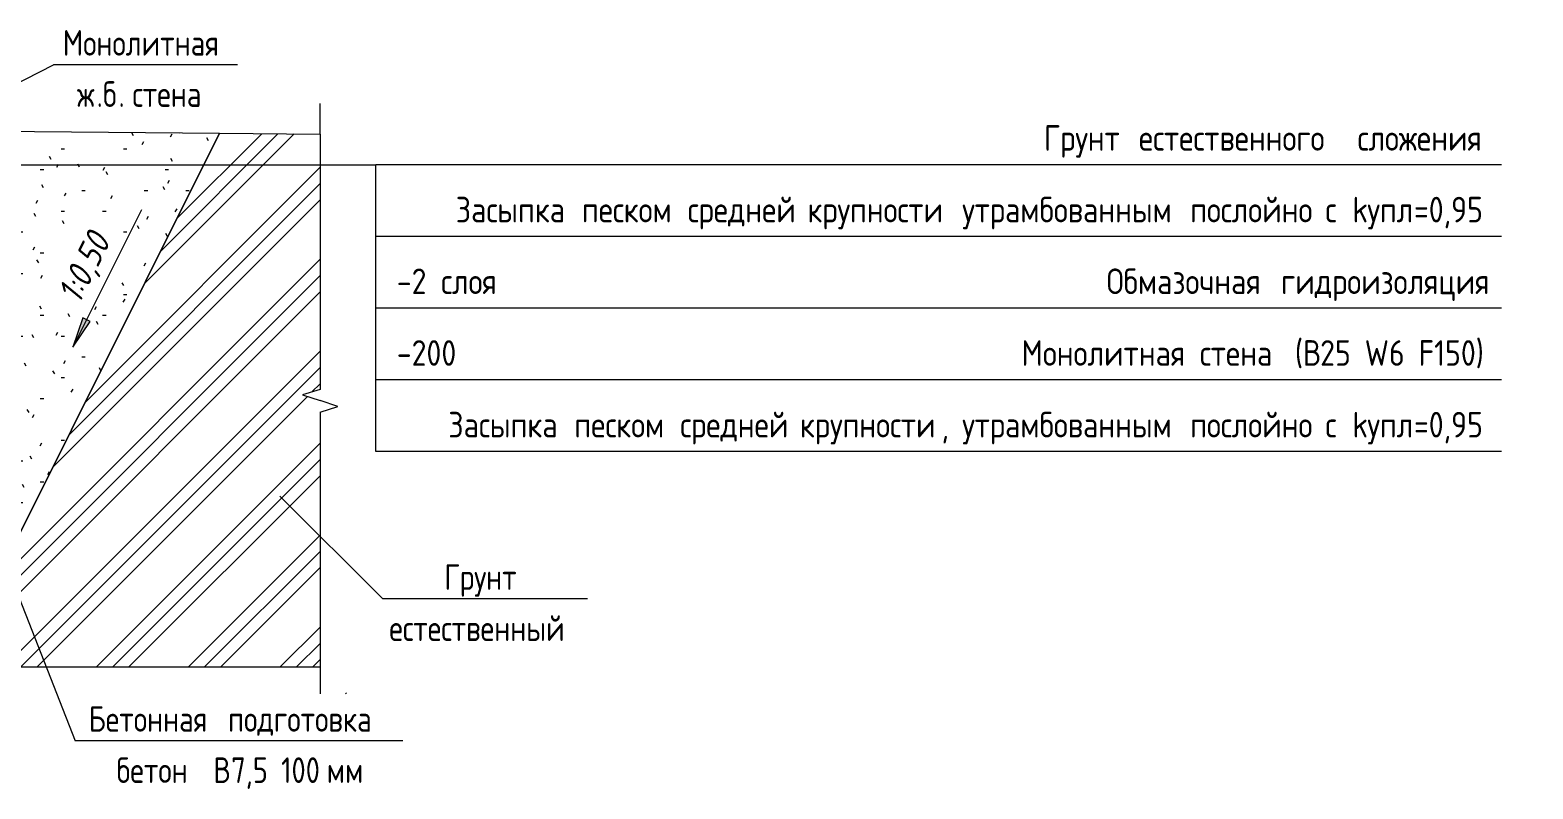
# Model space of a CAD drawing. Header units: millimetres. Extents: x -24808 to 10587, y -3433 to 75724.
# Drawn here: x 6916 to 10587, y -1993 to -141 of the extents above; entities that cross this region are included whole.
import ezdxf

# ---------------------------------------------------------------- set-up
doc = ezdxf.new("R2010")
doc.units = ezdxf.units.MM
for name, color, linetype, lineweight in [('AA_Linii', 7, 'Continuous', 9), ('AA_Oformlenie', 7, 'Continuous', 9), ('AA_Vinoska', 5, 'Continuous', 9), ('Gen_Dim', 7, 'Continuous', 9)]:
    doc.layers.add(name, color=color, linetype=linetype, lineweight=lineweight)
doc.styles.add('GOST Common', font='GOST_Common.ttf', dxfattribs={"width": 0.85, "height": 62.5})
doc.styles.add('ISOCPEUR_3', font='isocpeur.ttf', dxfattribs={"width": 0.85, "height": 62.5})
doc.styles.add('ISOCPEUR_I', font='isocpeui.ttf', dxfattribs={"width": 0.85, "height": 62.5})

# ---------------------------------------------------------------- blocks, each defined once
blk = doc.blocks.new('011_ЛинияОбрыва _ЭлУзла_Линия_ - Тип 1-3882921-Сечение 1')
at = {"layer": 'AA_Oformlenie'}
for p, q in [((-75025, -1695.3), (-73082.8, -1695.3)), ((-73027.2, -1695.3), (-71085.6, -1695.3))]:
    blk.add_line(p, q, dxfattribs=at)
blk = doc.blocks.new('011_ЛинияОбрыва _ЭлУзла_Линия_ - Тип 1-3882825-Сечение 1')
at = {"layer": 'AA_Oformlenie'}
for p, q in [((-71085.6, -394.9), (-71085.6, -1017.6)), ((-71085.6, -1073.3), (-71085.6, -1695.3))]:
    blk.add_line(p, q, dxfattribs=at)
blk = doc.blocks.new('010_Текст с выноской - Текст 2 строки-3854857-Сечение 1')
at = {"layer": 'AA_Vinoska'}
blk.add_line((-70883.7, -1875.5), (-71683.7, -1875.5), dxfattribs=at)
blk = doc.blocks.new('010_Текст с выноской - Текст 2 строки-3693603-Сечение 1')
at = {"layer": 'AA_Vinoska'}
blk.add_line((-71287.3, -225.2), (-71737.3, -225.2), dxfattribs=at)
blk = doc.blocks.new('010_Текст с выноской - Текст 2 строки-3854859-Сечение 1')
at = {"layer": 'AA_Vinoska'}
blk.add_line((-70432.4, -1529), (-70932.4, -1529), dxfattribs=at)
blk = doc.blocks.new('010_Флажок - Бок Стена вход-3883431-Сечение 1')
at = {"layer": 'AA_Vinoska'}
for p, q in [((-72575, -469.2), (-72466.7, -406.7)), ((-72575, -469.2), (-72466.7, -531.7)), ((-72575, -469.2), (-70950, -469.2)), ((-70950, -644.2), (-70950, -469.2)), ((-68200, -469.2), (-70950, -469.2)), ((-68200, -644.2), (-70950, -644.2)), ((-70950, -819.2), (-70950, -644.2)), ((-70950, -994.2), (-70950, -819.2)), ((-68200, -819.2), (-70950, -819.2)), ((-70950, -1169.2), (-70950, -994.2)), ((-68200, -994.2), (-70950, -994.2)), ((-68200, -1169.2), (-70950, -1169.2))]:
    blk.add_line(p, q, dxfattribs=at)

msp = doc.modelspace()

# ---------------------------------------------------------------- hatches: boundary and pattern name
at = {"layer": 'AA_Oformlenie'}
h = msp.add_hatch(dxfattribs=at)
h.set_pattern_fill('FP_12', color=10, style=0, pattern_type=2)
h.set_pattern_definition([(0, (3283.615, -1040), (203.2, 50.8), [8.382, -144.018, 8.382, -144.018, -812.8]), (0, (3283.615, -1040), (203.2, 50.8), [-304.8, 8.382, -296.418, 8.382, -144.018, -355.6]), (0, (3283.615, -1040), (203.2, 50.8), [-762, 8.382, -93.218, 8.382, -245.618]), (120, (3359.815, -1014.6), (-145.5941, 150.57636), [8.382, -144.018, 8.382, -144.018, -812.8]), (120, (3359.815, -1014.6), (-145.5941, 150.57636), [-304.8, 8.382, -296.418, 8.382, -144.018, -355.6]), (120, (3359.815, -1014.6), (-145.5941, 150.57636), [-762, 8.382, -93.218, 8.382, -245.618]), (240, (3385.215, -913), (-57.6059, -201.37636), [8.382, -144.018, 8.382, -144.018, -812.8]), (240, (3385.215, -913), (-57.6059, -201.37636), [-304.8, 8.382, -296.418, 8.382, -144.018, -355.6]), (240, (3385.215, -913), (-57.6059, -201.37636), [-762, 8.382, -93.218, 8.382, -245.618])])
h.paths.add_polyline_path([(6634.4515, -1480), (6835.6891, -1480), (7379.4702, -392.4378), (6135.6891, -380), (6135.6891, -880), (6235.6891, -880), (6235.6891, -1180), (6335.6891, -1180), (6335.6891, -1280), (3935.6887, -1280), (3935.6887, -1480), (5579.8674, -1480)])
h = msp.add_hatch(dxfattribs=at)
h.set_pattern_fill('FP_15', color=10, style=0, pattern_type=2)
h.set_pattern_definition([(45, (3283.62, -1040), (-112.253, 112.253), []), (45, (3323.3, -1040), (0, 224.5064), []), (45, (3243.93, -1040), (0, 224.5064), [])])
h.paths.add_polyline_path([(7689.0357, -1760.9816), (7689.0357, -1745.3211), (7675.0764, -1745.3211), (7675.0764, -1760.9816)])
h.paths.add_polyline_path([(6634.4515, -1695.3211), (7625.0764, -1695.3211), (7625.0764, -1073.2618), (7605.45, -1073.2618), (7605.45, -1045.1075), (7625.0764, -1045.1075), (7581.7751, -1031.3575), (7625.0764, -1017.6075), (7625.0764, -394.8939), (7379.4702, -392.4378), (6835.6891, -1480), (3935.6887, -1480), (3935.6887, -1695.3211), (5627.8828, -1695.3211), (5641.6328, -1652.0199), (5655.3828, -1695.3211), (5655.3828, -1675.6948), (5683.5371, -1675.6948), (5683.5371, -1695.3211)])

# ---------------------------------------------------------------- linework, layer by layer
at = {"layer": 'AA_Linii'}
for p, q in [((6135.6891, -380), (7379.4702, -392.4378)), ((7379.4702, -392.4378), (6835.6891, -1480)), ((6835.6891, -1480), (7379.4702, -392.4378)), ((7379.4702, -392.4378), (7625.0764, -394.8939))]:
    msp.add_line(p, q, dxfattribs=at)
at = {"layer": 'AA_Vinoska'}
for p, q in [((6098.361, -676.4361), (6973.3427, -225.1844)), ((7625.0764, -394.8939), (7625.0764, -319.8939)), ((7625.0764, -1017.6075), (7581.7751, -1031.3575)), ((7581.7751, -1031.3575), (7625.0764, -1045.1075)), ((7668.4015, -1059.1847), (7625.0764, -1045.1075)), ((7625.0764, -1073.2618), (7668.4015, -1059.1847)), ((7526.7386, -1278.6531), (7778.265, -1528.9554)), ((6833.8749, -1384.9081), (7026.9788, -1875.4509)), ((7625.0764, -1695.3211), (7625.0764, -1760.9816))]:
    msp.add_line(p, q, dxfattribs=at)
at = {"layer": 'Gen_Dim'}
msp.add_line((7020.6125, -914.5063), (7062.985, -851.84), dxfattribs=at)

# ---------------------------------------------------------------- block references
at = {"layer": 'AA_Oformlenie'}
for name in ['011_ЛинияОбрыва _ЭлУзла_Линия_ - Тип 1-3882825-Сечение 1', '011_ЛинияОбрыва _ЭлУзла_Линия_ - Тип 1-3882921-Сечение 1']:
    msp.add_blockref(name, (78710.6891, 0), dxfattribs=at)
at = {"layer": 'AA_Vinoska'}
for name in ['010_Текст с выноской - Текст 2 строки-3693603-Сечение 1', '010_Флажок - Бок Стена вход-3883431-Сечение 1', '010_Текст с выноской - Текст 2 строки-3854859-Сечение 1', '010_Текст с выноской - Текст 2 строки-3854857-Сечение 1']:
    msp.add_blockref(name, (78710.6891, 0), dxfattribs=at)

# ---------------------------------------------------------------- texts
at = {"layer": 'AA_Vinoska', "char_height": 62.5, "attachment_point": 1, "style": 'GOST Common'}
for s, insert, width in [('Монолитная', (6996.3543, -140.6268), 488.929164), ('\\fGOST Common|b0|i0|c204|p34|;\\W.85;ж', (7031.4168, -265.6268), 57.921922), ('\\fGOST Common|b0|i0|c204|p34|;\\W.85;б', (7094.6688, -265.6268), 45.99682), ('стена', (7166.3543, -265.6268), 240.205617), ('\\fGOST Common|b0|i0|c204|p34|;\\W.85;.', (7079.2072, -265.6268), 18.739445), ('. ', (7132.62, -265.6268), 40.886062), ('Грунт', (7928.1705, -1444.3978), 241.909203), ('естественный', (7793.8705, -1569.3978), 567.294117), ('Бетонная', (7059.7717, -1790.8932), 390.12118), ('\\fGOST Common|b0|i0|c204|p34|;\\W.85; ', (7381.6539, -1790.8932), 22.146617), ('подготовка', (7399.9266, -1790.8932), 477.004062), ('бетон', (7127.9842, -1915.8932), 241.909203), ('\\fGOST Common|b0|i0|c204|p34|;\\W.85;В', (7364.1248, -1915.8932), 52.811164), ('7,5 100 ', (7407.6984, -1915.8932), 282.795266), ('мм', (7641.0278, -1915.8932), 102.215156)]:
    msp.add_mtext(s, dxfattribs=dict(at, insert=insert, width=width))

# ---------------------------------------------------------------- next in the draw order: texts
at = {"layer": 'AA_Vinoska', "char_height": 62.5, "attachment_point": 1, "style": 'ISOCPEUR_3', "bg_fill": 3, "box_fill_scale": 1.25, "bg_fill_color": 256, "bg_fill_true_color": 13158600, "bg_fill_transparency": 0}
for s, insert, width in [('Грунт', (9392.7713, -372.5661), 241.909203), ('Засыпка', (7956.2713, -547.5661), 333.902844), ('-2 ', (7812.2252, -722.5661), 131.176117), ('Обмазочная', (9545.9838, -722.5661), 477.004062), ('-200', (7812.2252, -897.5661), 183.987281), ('Монолитная', (9337.9463, -897.5661), 488.929164), ('Засыпка', (7937.9963, -1072.5661), 333.902844)]:
    msp.add_mtext(s, dxfattribs=dict(at, insert=insert, width=width))
at = {"layer": 'Gen_Dim', "insert": (6980.7235, -783.7506), "char_height": 62.5, "width": 212.130044, "attachment_point": 1, "rotation": 63.4349488, "line_spacing_factor": 1.149209, "style": 'ISOCPEUR_I', "bg_fill": 3, "box_fill_scale": 1.25, "bg_fill_color": 256, "bg_fill_true_color": 13158600, "bg_fill_transparency": 0}
msp.add_mtext('1:0,50', dxfattribs=at)

# ---------------------------------------------------------------- next in the draw order: hatches: boundary and pattern name
at = {"layer": 'Gen_Dim'}
msp.add_hatch(color=256, dxfattribs=at).paths.add_polyline_path([(7020.6125, -914.5063), (7062.985, -851.84), (7045.322, -843.0085)])

# ---------------------------------------------------------------- next in the draw order: linework, layer by layer
for p, q in [((7188.3176, -579.0961), (7020.6125, -914.5063)), ((7045.322, -843.0085), (7020.6125, -914.5063)), ((7062.985, -851.84), (7045.322, -843.0085))]:
    msp.add_line(p, q, dxfattribs=at)

# ---------------------------------------------------------------- next in the draw order: texts
at = {"layer": 'AA_Vinoska', "char_height": 62.5, "attachment_point": 1, "style": 'ISOCPEUR_3', "bg_fill": 3, "box_fill_scale": 1.25, "bg_fill_color": 256, "bg_fill_true_color": 13158600, "bg_fill_transparency": 0}
for s, insert, width in [('\\fISOCPEUR|b0|i0|c204|p34|;\\W.85; ', (9592.3664, -372.5661), 39.182477), ('\\fISOCPEUR|b0|i0|c204|p34|;\\W.85; ', (8231.7687, -547.5661), 39.182477), ('слоя', (7920.4563, -722.5661), 177.172937), ('\\fISOCPEUR|b0|i0|c204|p34|;\\W.85; ', (9939.5515, -722.5661), 39.182477), ('\\fISOCPEUR|b0|i0|c204|p34|;\\W.85; ', (9741.3532, -897.5661), 39.182477), ('\\fISOCPEUR|b0|i0|c204|p34|;\\W.85; ', (8213.4937, -1072.5661), 39.182477)]:
    msp.add_mtext(s, dxfattribs=dict(at, insert=insert, width=width))

# ---------------------------------------------------------------- next in the draw order: texts
for s, insert, width in [('естественного', (9624.6951, -372.5661), 608.18018), ('песком', (8264.0975, -547.5661), 274.277336), ('гидроизоляция', (9971.8803, -722.5661), 599.66225), ('стена', (9773.682, -897.5661), 240.205617), ('песком', (8245.8225, -1072.5661), 274.277336)]:
    msp.add_mtext(s, dxfattribs=dict(at, insert=insert, width=width))

# ---------------------------------------------------------------- next in the draw order: texts
for s, insert, width in [('\\fISOCPEUR|b0|i0|c204|p34|;\\W.85; ', (10126.494, -372.5661), 39.182477), ('\\fISOCPEUR|b0|i0|c204|p34|;\\W.85; ', (8490.3989, -547.5661), 39.182477), (' (', (9971.8714, -897.5661), 64.736266), ('\\fISOCPEUR|b0|i0|c204|p34|;\\W.85; ', (8472.1239, -1072.5661), 39.182477)]:
    msp.add_mtext(s, dxfattribs=dict(at, insert=insert, width=width))

# ---------------------------------------------------------------- next in the draw order: texts
for s, insert, width in [('сложения', (10158.8227, -372.5661), 373.08532), ('средней', (8522.7277, -547.5661), 315.163398), ('\\fISOCPEUR|b0|i0|c204|p34|;\\W.85;В', (10025.2842, -897.5661), 51.107578), ('средней', (8504.4527, -1072.5661), 315.163398)]:
    msp.add_mtext(s, dxfattribs=dict(at, insert=insert, width=width))

# ---------------------------------------------------------------- next in the draw order: texts
for s, insert, width in [('\\fISOCPEUR|b0|i0|c204|p34|;\\W.85; ', (8782.7635, -547.5661), 39.182477), ('25 W6 F150)', (10067.4522, -897.5661), 483.818406), ('\\fISOCPEUR|b0|i0|c204|p34|;\\W.85; ', (8764.4885, -1072.5661), 39.182477)]:
    msp.add_mtext(s, dxfattribs=dict(at, insert=insert, width=width))

# ---------------------------------------------------------------- next in the draw order: texts
at = {"layer": 'AA_Vinoska', "char_height": 62.5, "width": 419.082141, "attachment_point": 1, "style": 'ISOCPEUR_3', "bg_fill": 3, "box_fill_scale": 1.25, "bg_fill_color": 256, "bg_fill_true_color": 13158600, "bg_fill_transparency": 0}
for insert in [(8815.0923, -547.5661), (8796.8173, -1072.5661)]:
    msp.add_mtext('крупности', dxfattribs=dict(at, insert=insert))

# ---------------------------------------------------------------- next in the draw order: texts
at = {"layer": 'AA_Vinoska', "char_height": 62.5, "attachment_point": 1, "style": 'ISOCPEUR_3', "bg_fill": 3, "box_fill_scale": 1.25, "bg_fill_color": 256, "bg_fill_true_color": 13158600, "bg_fill_transparency": 0}
for s, insert, width in [('\\fISOCPEUR|b0|i0|c204|p34|;\\W.85; ', (9160.8696, -547.5661), 39.182477), (', ', (9142.5946, -1072.5661), 61.329094)]:
    msp.add_mtext(s, dxfattribs=dict(at, insert=insert, width=width))

# ---------------------------------------------------------------- next in the draw order: texts
at = {"layer": 'AA_Vinoska', "char_height": 62.5, "width": 635.437555, "attachment_point": 1, "style": 'ISOCPEUR_3', "bg_fill": 3, "box_fill_scale": 1.25, "bg_fill_color": 256, "bg_fill_true_color": 13158600, "bg_fill_transparency": 0}
for insert in [(9193.1984, -547.5661), (9193.1962, -1072.5661)]:
    msp.add_mtext('утрамбованным', dxfattribs=dict(at, insert=insert))

# ---------------------------------------------------------------- next in the draw order: texts
at = {"layer": 'AA_Vinoska', "char_height": 62.5, "width": 39.182477, "attachment_point": 1, "style": 'ISOCPEUR_3', "bg_fill": 3, "box_fill_scale": 1.25, "bg_fill_color": 256, "bg_fill_true_color": 13158600, "bg_fill_transparency": 0}
for insert in [(9717.4868, -547.5661), (9717.4846, -1072.5661)]:
    msp.add_mtext('\\fISOCPEUR|b0|i0|c204|p34|;\\W.85; ', dxfattribs=dict(at, insert=insert))

# ---------------------------------------------------------------- next in the draw order: texts
at = {"layer": 'AA_Vinoska', "char_height": 62.5, "width": 361.160219, "attachment_point": 1, "style": 'ISOCPEUR_3', "bg_fill": 3, "box_fill_scale": 1.25, "bg_fill_color": 256, "bg_fill_true_color": 13158600, "bg_fill_transparency": 0}
for insert in [(9749.8156, -547.5661), (9749.8134, -1072.5661)]:
    msp.add_mtext('послойно', dxfattribs=dict(at, insert=insert))

# ---------------------------------------------------------------- next in the draw order: texts
at = {"layer": 'AA_Vinoska', "char_height": 62.5, "width": 39.182477, "attachment_point": 1, "style": 'ISOCPEUR_3', "bg_fill": 3, "box_fill_scale": 1.25, "bg_fill_color": 256, "bg_fill_true_color": 13158600, "bg_fill_transparency": 0}
for insert in [(10047.8026, -547.5661), (10047.8003, -1072.5661)]:
    msp.add_mtext('\\fISOCPEUR|b0|i0|c204|p34|;\\W.85; ', dxfattribs=dict(at, insert=insert))

# ---------------------------------------------------------------- next in the draw order: texts
for insert in [(10080.1313, -547.5661), (10080.1291, -1072.5661)]:
    msp.add_mtext('\\fISOCPEUR|b0|i0|c204|p34|;\\W.85;с', dxfattribs=dict(at, insert=insert))

# ---------------------------------------------------------------- next in the draw order: texts
at = {"layer": 'AA_Vinoska', "char_height": 62.5, "width": 85.179297, "attachment_point": 1, "style": 'ISOCPEUR_3', "bg_fill": 3, "box_fill_scale": 1.25, "bg_fill_color": 256, "bg_fill_true_color": 13158600, "bg_fill_transparency": 0}
for insert in [(10112.4601, -547.5661), (10112.4579, -1072.5661)]:
    msp.add_mtext(' k', dxfattribs=dict(at, insert=insert))

# ---------------------------------------------------------------- next in the draw order: texts
at = {"layer": 'AA_Vinoska', "char_height": 62.5, "width": 137.990461, "attachment_point": 1, "style": 'ISOCPEUR_3', "bg_fill": 3, "box_fill_scale": 1.25, "bg_fill_color": 256, "bg_fill_true_color": 13158600, "bg_fill_transparency": 0}
for insert in [(10182.7401, -547.5661), (10182.7378, -1072.5661)]:
    msp.add_mtext('упл', dxfattribs=dict(at, insert=insert))

# ---------------------------------------------------------------- next in the draw order: texts
at = {"layer": 'AA_Vinoska', "char_height": 62.5, "width": 206.133898, "attachment_point": 1, "style": 'ISOCPEUR_3', "bg_fill": 3, "box_fill_scale": 1.25, "bg_fill_color": 256, "bg_fill_true_color": 13158600, "bg_fill_transparency": 0}
for insert in [(10296.5936, -547.5661), (10296.5914, -1072.5661)]:
    msp.add_mtext('=0,95', dxfattribs=dict(at, insert=insert))

doc.saveas('drawing.dxf')
